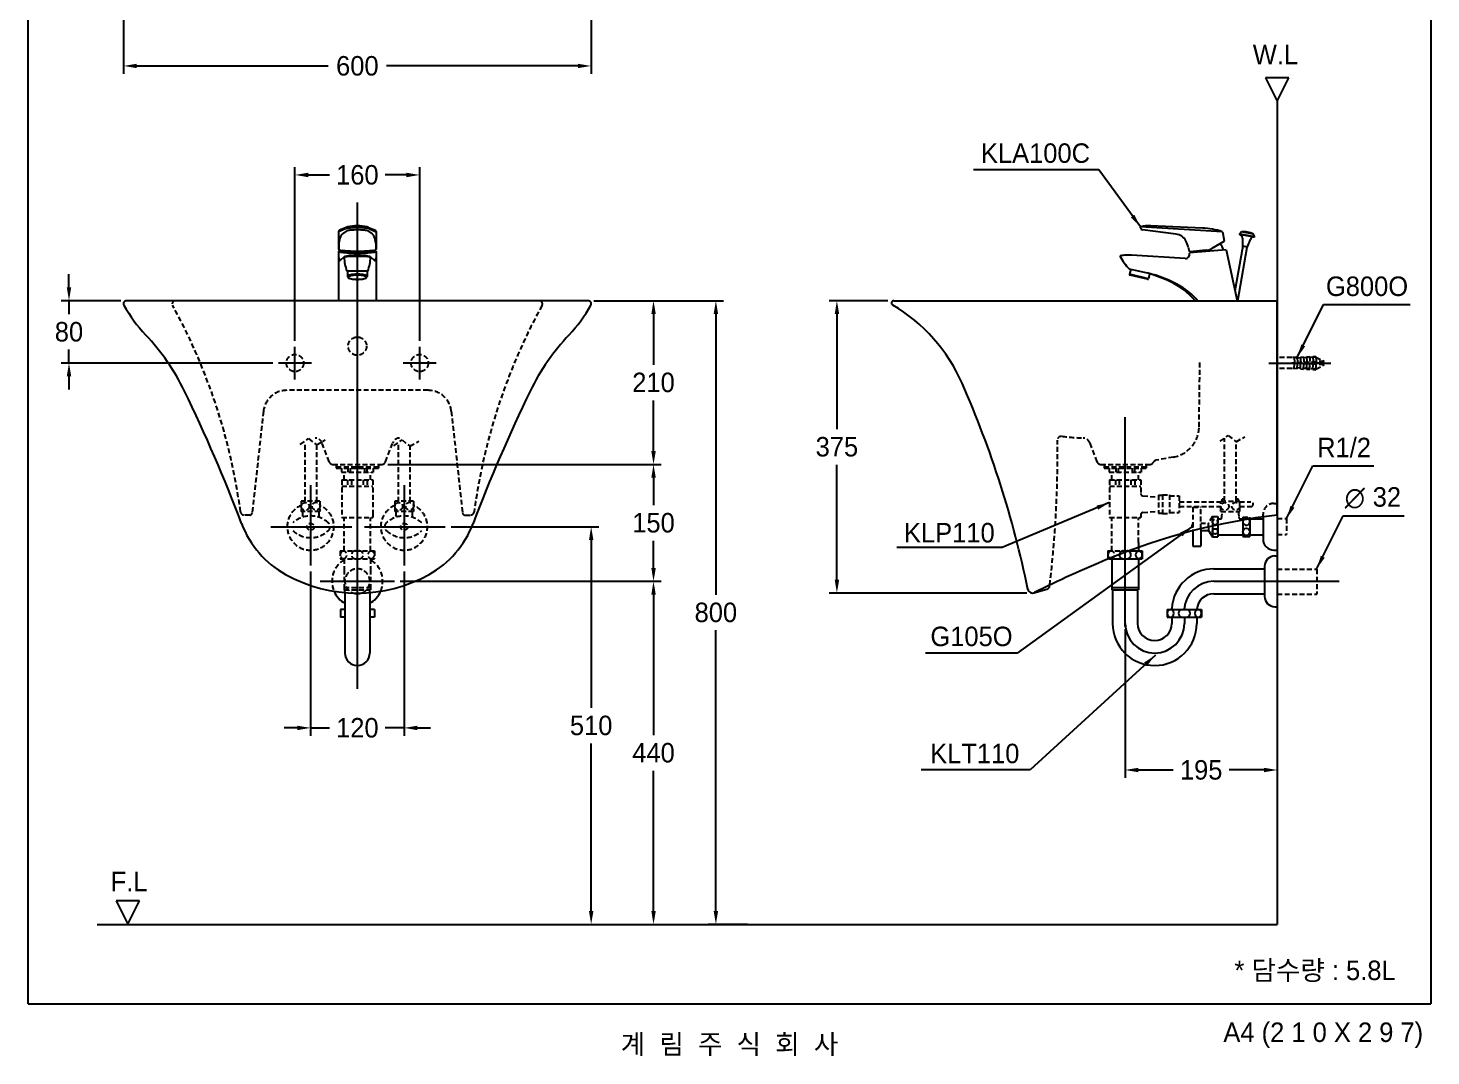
# Model space of a CAD drawing. Header units: millimetres. Extents: x 0 to 1800, y -67 to 2530.
# Drawn here: x 0 to 1800, y -67 to 1252 of the extents above; entities that cross this region are included whole.
import ezdxf
from ezdxf.enums import TextEntityAlignment as Align
from ezdxf.lldxf.tags import DXFTag

# ---------------------------------------------------------------- set-up
doc = ezdxf.new("R2010")
doc.units = ezdxf.units.MM
doc.linetypes.add('DASHED2', pattern=[9.525, 6.35, -3.175])
doc.layers.get('Defpoints').update_dxf_attribs({"color": 1})
for name, color, linetype in [('TEXT', 7, 'Continuous'), ('내부선 및 부속', 4, 'Continuous'), ('도각라인', 7, 'Continuous'), ('외형선', 3, 'Continuous'), ('점선', 6, 'DASHED2'), ('중심선', 1, 'DASHED'), ('치수선', 7, 'Continuous')]:
    doc.layers.add(name, color=color, linetype=linetype)
doc.styles.add('140911', font='HBATANG.TTF')
doc.styles.add('____', font='')
doc.styles.add('타이틀', font='H2GTRM.TTF', dxfattribs={"height": 25})
doc.styles.get('____').set_extended_font_data('굴림')
tags = doc.linetypes.add('DASHDOT', pattern=[70, 31, -13, 13, -13]).pattern_tags.tags
tags[10:11] = [DXFTag(74, 4), DXFTag(75, 0), DXFTag(340, '0'), DXFTag(46, 0.0), DXFTag(50, 0.0), DXFTag(44, 0.0), DXFTag(45, 0.0)]
tags[8:9] = [DXFTag(74, 4), DXFTag(75, 0), DXFTag(340, '0'), DXFTag(46, 0.0), DXFTag(50, 0.0), DXFTag(44, 0.0), DXFTag(45, 0.0)]
tags[6:7] = [DXFTag(74, 4), DXFTag(75, 0), DXFTag(340, '0'), DXFTag(46, 0.0), DXFTag(50, 0.0), DXFTag(44, 0.0), DXFTag(45, 0.0)]
tags[4:5] = [DXFTag(74, 4), DXFTag(75, 0), DXFTag(340, '0'), DXFTag(46, 0.0), DXFTag(50, 0.0), DXFTag(44, 0.0), DXFTag(45, 0.0)]
tags = doc.linetypes.add('DASHED', pattern=[25.72, 12.86, -12.86]).pattern_tags.tags
tags[6:7] = [DXFTag(74, 4), DXFTag(75, 0), DXFTag(340, '0'), DXFTag(46, 0.0), DXFTag(50, 0.0), DXFTag(44, 0.0), DXFTag(45, 0.0)]
tags[4:5] = [DXFTag(74, 4), DXFTag(75, 0), DXFTag(340, '0'), DXFTag(46, 0.0), DXFTag(50, 0.0), DXFTag(44, 0.0), DXFTag(45, 0.0)]
doc.dimstyles.new('MSADIM', dxfattribs={"dimtxt": 33, "dimasz": 17, "dimexe": 10, "dimexo": 7.5, "dimgap": 10, "dimtad": 0, "dimtih": 1, "dimtoh": 1, "dimdec": 0, "dimzin": 1, "dimdsep": 46, "dimtxsty": '____', "dimcen": 11.25, "dimadec": 0, "dimazin": 0, "dimtfac": 1, "dimtdec": 0, "dimtix": 1, "dimtmove": 0, "dimatfit": 3, "dimfxl": 0, "dimtolj": 1, "dimtzin": 1, "dimarcsym": 0})

# ---------------------------------------------------------------- blocks, each defined once
blk = doc.blocks.new('*D17')
at = {"layer": 'Defpoints', "color": 0, "linetype": 'Continuous'}
for p in [(126.5, 901.9), (52.5, 821.9), (321.5, 821.9)]:
    blk.add_point(p, dxfattribs=at)
at = {"layer": '치수선', "color": 0, "linetype": 'Continuous', "lineweight": -2}
for p, q in [((52.5, 918.9), (52.5, 935.9)), ((119, 901.9), (42.5, 901.9)), ((52.5, 901.9), (52.5, 884.7)), ((52.5, 821.9), (52.5, 839.1)), ((314, 821.9), (42.5, 821.9)), ((52.5, 804.9), (52.5, 787.9))]:
    blk.add_line(p, q, dxfattribs=at)
at = {"layer": '치수선', "color": 0, "linetype": 'Continuous'}
for points in [[(49.7, 918.9), (55.4, 918.9), (52.5, 901.9)], [(49.7, 804.9), (55.4, 804.9), (52.5, 821.9)]]:
    blk.add_solid(points, dxfattribs=at)
at = {"layer": '치수선', "color": 0, "linetype": 'Continuous', "insert": (52.5, 861.9), "char_height": 25, "attachment_point": 5, "style": '____'}
blk.add_mtext('\\A1;80', dxfattribs=at)
blk = doc.blocks.new('*D18')
at = {"layer": 'Defpoints', "color": 0, "linetype": 'Continuous'}
for p in [(718.5, 901.9), (802.5, 901.9), (454, 691.9)]:
    blk.add_point(p, dxfattribs=at)
at = {"layer": '치수선', "color": 0, "linetype": 'Continuous', "lineweight": -2}
for p, q in [((726, 901.9), (812.5, 901.9)), ((802.5, 884.9), (802.5, 819.7)), ((802.5, 708.9), (802.5, 774)), ((461.5, 691.9), (812.5, 691.9))]:
    blk.add_line(p, q, dxfattribs=at)
at = {"layer": '치수선', "color": 0, "linetype": 'Continuous'}
for points in [[(799.7, 884.9), (805.4, 884.9), (802.5, 901.9)], [(799.7, 708.9), (805.4, 708.9), (802.5, 691.9)]]:
    blk.add_solid(points, dxfattribs=at)
at = {"layer": '치수선', "color": 0, "linetype": 'Continuous', "insert": (802.5, 796.9), "char_height": 25, "attachment_point": 5, "style": '____'}
blk.add_mtext('\\A1;210', dxfattribs=at)
blk = doc.blocks.new('*D19')
at = {"layer": 'Defpoints', "color": 0, "linetype": 'Continuous'}
for p in [(454, 691.9), (470, 541.9), (802.5, 541.9)]:
    blk.add_point(p, dxfattribs=at)
at = {"layer": '치수선', "color": 0, "linetype": 'Continuous', "lineweight": -2}
for p, q in [((461.5, 691.9), (812.5, 691.9)), ((802.5, 674.9), (802.5, 639.7)), ((802.5, 558.9), (802.5, 594)), ((477.5, 541.9), (812.5, 541.9))]:
    blk.add_line(p, q, dxfattribs=at)
at = {"layer": '치수선', "color": 0, "linetype": 'Continuous'}
for points in [[(799.7, 674.9), (805.4, 674.9), (802.5, 691.9)], [(799.7, 558.9), (805.4, 558.9), (802.5, 541.9)]]:
    blk.add_solid(points, dxfattribs=at)
at = {"layer": '치수선', "color": 0, "linetype": 'Continuous', "insert": (802.5, 616.9), "char_height": 25, "attachment_point": 5, "style": '____'}
blk.add_mtext('\\A1;150', dxfattribs=at)
blk = doc.blocks.new('*D22')
at = {"layer": 'Defpoints', "color": 0, "linetype": 'Continuous'}
for p in [(122.5, 1583.3), (722.5, 1583.3), (722.5, 1203)]:
    blk.add_point(p, dxfattribs=at)
at = {"layer": '치수선', "color": 0, "linetype": 'Continuous', "lineweight": -2}
for p, q in [((122.5, 1575.8), (122.5, 1193)), ((722.5, 1575.8), (722.5, 1193)), ((139.5, 1203), (385.2, 1203)), ((705.5, 1203), (459.8, 1203))]:
    blk.add_line(p, q, dxfattribs=at)
at = {"layer": '치수선', "color": 0, "linetype": 'Continuous'}
for points in [[(139.5, 1205.8), (139.5, 1200.2), (122.5, 1203)], [(705.5, 1205.8), (705.5, 1200.2), (722.5, 1203)]]:
    blk.add_solid(points, dxfattribs=at)
at = {"layer": '치수선', "color": 0, "linetype": 'Continuous', "insert": (422.5, 1203), "char_height": 25, "attachment_point": 5, "style": '____'}
blk.add_mtext('\\A1;600', dxfattribs=at)
blk = doc.blocks.new('*D23')
at = {"layer": 'Defpoints', "color": 0, "linetype": 'Continuous'}
for p in [(502.5, 1063.2), (342.5, 842.9), (502.5, 842.9)]:
    blk.add_point(p, dxfattribs=at)
at = {"layer": '치수선', "color": 0, "linetype": 'Continuous', "lineweight": -2}
for p, q in [((342.5, 850.4), (342.5, 1073.2)), ((359.5, 1063.2), (386.6, 1063.2)), ((485.5, 1063.2), (458.4, 1063.2)), ((502.5, 850.4), (502.5, 1073.2))]:
    blk.add_line(p, q, dxfattribs=at)
at = {"layer": '치수선', "color": 0, "linetype": 'Continuous'}
for points in [[(359.5, 1066), (359.5, 1060.3), (342.5, 1063.2)], [(485.5, 1066), (485.5, 1060.3), (502.5, 1063.2)]]:
    blk.add_solid(points, dxfattribs=at)
at = {"layer": '치수선', "color": 0, "linetype": 'Continuous', "insert": (422.5, 1063.2), "char_height": 25, "attachment_point": 5, "style": '____'}
blk.add_mtext('\\A1;160', dxfattribs=at)
blk = doc.blocks.new('*D25')
at = {"layer": 'Defpoints', "color": 0, "linetype": 'Continuous'}
for p in [(535.3, 611.9), (647.3, 101.9), (722.5, 101.9)]:
    blk.add_point(p, dxfattribs=at)
at = {"layer": '치수선', "color": 0, "linetype": 'Continuous', "lineweight": -2}
for p, q in [((542.8, 611.9), (732.5, 611.9)), ((722.5, 594.9), (722.5, 379.7)), ((722.5, 118.9), (722.5, 334)), ((654.8, 101.9), (732.5, 101.9))]:
    blk.add_line(p, q, dxfattribs=at)
at = {"layer": '치수선', "color": 0, "linetype": 'Continuous'}
for points in [[(719.7, 594.9), (725.4, 594.9), (722.5, 611.9)], [(719.7, 118.9), (725.4, 118.9), (722.5, 101.9)]]:
    blk.add_solid(points, dxfattribs=at)
at = {"layer": '치수선', "color": 0, "linetype": 'Continuous', "insert": (722.5, 356.9), "char_height": 25, "attachment_point": 5, "style": '____'}
blk.add_mtext('\\A1;510', dxfattribs=at)
blk = doc.blocks.new('*D26')
at = {"layer": 'Defpoints', "color": 0, "linetype": 'Continuous'}
for p in [(718.5, 901.9), (882.5, 101.9), (930.6, 101.9)]:
    blk.add_point(p, dxfattribs=at)
at = {"layer": '치수선', "color": 0, "linetype": 'Continuous', "lineweight": -2}
for p, q in [((726, 901.9), (892.5, 901.9)), ((882.5, 884.9), (882.5, 524.7)), ((882.5, 118.9), (882.5, 479.1)), ((923.1, 101.9), (872.5, 101.9))]:
    blk.add_line(p, q, dxfattribs=at)
at = {"layer": '치수선', "color": 0, "linetype": 'Continuous'}
for points in [[(879.7, 884.9), (885.4, 884.9), (882.5, 901.9)], [(879.7, 118.9), (885.4, 118.9), (882.5, 101.9)]]:
    blk.add_solid(points, dxfattribs=at)
at = {"layer": '치수선', "color": 0, "linetype": 'Continuous', "insert": (882.5, 501.9), "char_height": 25, "attachment_point": 5, "style": '____'}
blk.add_mtext('\\A1;800', dxfattribs=at)
blk = doc.blocks.new('*D16')
at = {"layer": 'Defpoints', "color": 0, "linetype": 'Continuous'}
for p in [(470, 541.9), (778.1, 101.9), (802.5, 101.9)]:
    blk.add_point(p, dxfattribs=at)
at = {"layer": '치수선', "color": 0, "linetype": 'Continuous', "lineweight": -2}
for p, q in [((477.5, 541.9), (812.5, 541.9)), ((802.5, 524.9), (802.5, 344.7)), ((802.5, 118.9), (802.5, 299)), ((785.6, 101.9), (812.5, 101.9))]:
    blk.add_line(p, q, dxfattribs=at)
at = {"layer": '치수선', "color": 0, "linetype": 'Continuous'}
for points in [[(799.7, 524.9), (805.4, 524.9), (802.5, 541.9)], [(799.7, 118.9), (805.4, 118.9), (802.5, 101.9)]]:
    blk.add_solid(points, dxfattribs=at)
at = {"layer": '치수선', "color": 0, "linetype": 'Continuous', "insert": (802.5, 321.9), "char_height": 25, "attachment_point": 5, "style": '____'}
blk.add_mtext('\\A1;440', dxfattribs=at)
blk = doc.blocks.new('*D27')
at = {"layer": 'Defpoints', "color": 0, "linetype": 'Continuous'}
for p in [(1110.8, 901.9), (1037.8, 526.9), (1288.8, 526.9)]:
    blk.add_point(p, dxfattribs=at)
at = {"layer": '치수선', "color": 0, "linetype": 'Continuous', "lineweight": -2}
for p, q in [((1103.3, 901.9), (1027.8, 901.9)), ((1037.8, 884.9), (1037.8, 737.2)), ((1037.8, 543.9), (1037.8, 691.5)), ((1281.3, 526.9), (1027.8, 526.9))]:
    blk.add_line(p, q, dxfattribs=at)
at = {"layer": '치수선', "color": 0, "linetype": 'Continuous'}
for points in [[(1035, 884.9), (1040.7, 884.9), (1037.8, 901.9)], [(1035, 543.9), (1040.7, 543.9), (1037.8, 526.9)]]:
    blk.add_solid(points, dxfattribs=at)
at = {"layer": '치수선', "color": 0, "linetype": 'Continuous', "insert": (1037.8, 714.4), "char_height": 25, "attachment_point": 5, "style": '____'}
blk.add_mtext('\\A1;375', dxfattribs=at)
blk = doc.blocks.new('*D28')
at = {"layer": 'Defpoints', "color": 0, "linetype": 'Continuous'}
for p in [(362.5, 562.2), (482.5, 562.2), (482.5, 353.9)]:
    blk.add_point(p, dxfattribs=at)
at = {"layer": '치수선', "color": 0, "linetype": 'Continuous', "lineweight": -2}
for p, q in [((362.5, 554.7), (362.5, 343.9)), ((482.5, 554.7), (482.5, 343.9)), ((345.5, 353.9), (328.5, 353.9)), ((362.5, 353.9), (386.6, 353.9)), ((482.5, 353.9), (458.4, 353.9)), ((499.5, 353.9), (516.5, 353.9))]:
    blk.add_line(p, q, dxfattribs=at)
at = {"layer": '치수선', "color": 0, "linetype": 'Continuous'}
for points in [[(345.5, 356.7), (345.5, 351), (362.5, 353.9)], [(499.5, 356.7), (499.5, 351), (482.5, 353.9)]]:
    blk.add_solid(points, dxfattribs=at)
at = {"layer": '치수선', "color": 0, "linetype": 'Continuous', "insert": (422.5, 353.9), "char_height": 25, "attachment_point": 5, "style": '____'}
blk.add_mtext('\\A1;120', dxfattribs=at)
blk = doc.blocks.new('*D29')
at = {"layer": 'Defpoints', "color": 0, "linetype": 'Continuous'}
for p in [(1407.6, 487.9), (1602.8, 458), (1602.8, 299.9)]:
    blk.add_point(p, dxfattribs=at)
at = {"layer": '치수선', "color": 0, "linetype": 'Continuous', "lineweight": -2}
for p, q in [((1407.6, 480.4), (1407.6, 289.9)), ((1602.8, 450.5), (1602.8, 289.9)), ((1424.6, 299.9), (1469.3, 299.9)), ((1585.8, 299.9), (1541.2, 299.9))]:
    blk.add_line(p, q, dxfattribs=at)
at = {"layer": '치수선', "color": 0, "linetype": 'Continuous'}
for points in [[(1424.6, 302.7), (1424.6, 297), (1407.6, 299.9)], [(1585.8, 302.7), (1585.8, 297), (1602.8, 299.9)]]:
    blk.add_solid(points, dxfattribs=at)
at = {"layer": '치수선', "color": 0, "linetype": 'Continuous', "insert": (1505.2, 299.9), "char_height": 25, "attachment_point": 5, "style": '____'}
blk.add_mtext('\\A1;195', dxfattribs=at)

msp = doc.modelspace()

# ---------------------------------------------------------------- linework, layer by layer
at = {"layer": '내부선 및 부속', "linetype": 'Continuous'}
for p, q in [((407.5, 994.2), (398.5, 990.4)), ((398.5, 990.8), (398.5, 967.8)), ((408.1, 995.9), (399.4, 992.2)), ((409, 991.4), (403.6, 987.7)), ((410, 996.4), (408.9, 996.2)), ((435.1, 996.4), (436.1, 996.2)), ((436.1, 991.4), (441.4, 987.7)), ((436.9, 995.9), (445.6, 992.2)), ((437.5, 994.2), (446.5, 990.4)), ((446.5, 990.8), (446.5, 967.8)), ((446.6, 991.3), (446.6, 991.3)), ((1426.9, 996.2), (1427.1, 995.2)), ((1426.9, 996.2), (1427.1, 995.2)), ((1532, 990.3), (1427.4, 996.8)), ((1473.1, 987.3), (1430, 992.6)), ((1506.9, 995), (1440.6, 997.8)), ((1556.8, 990.2), (1554.7, 987.6)), ((1572.3, 987.4), (1556.8, 990.2)), ((398.9, 975.5), (398.7, 968.1)), ((446.1, 975.5), (446.3, 968.1)), ((1534.3, 977.9), (1518.7, 968.8)), ((1532.4, 990), (1534.8, 978.9)), ((1554.5, 986.6), (1554.7, 987.6)), ((1573.2, 983.3), (1554.5, 986.6)), ((1554.7, 987.6), (1573.4, 984.3)), ((1558.2, 982.2), (1558.2, 972.2)), ((1558.2, 972.2), (1564.8, 971)), ((1564.8, 971), (1568.3, 980.4)), ((1573.4, 984.3), (1572.3, 987.4)), ((1573.4, 984.3), (1573.2, 983.3)), ((398.5, 965.1), (398.5, 901.9)), ((398.5, 957.4), (399.1, 955.1)), ((405.6, 958.1), (400.4, 953.6)), ((402.6, 965.7), (402.5, 965.2)), ((405.6, 958), (405.6, 958)), ((439.4, 958.1), (444.6, 953.6)), ((442.4, 965.7), (442.5, 965.2)), ((446.5, 957.4), (445.9, 955.1)), ((446.5, 965.1), (446.5, 901.9)), ((1484.5, 956.1), (1415.9, 960.3)), ((1488.5, 970.7), (1489.6, 965.5)), ((1537.3, 967.2), (1490.1, 963.1)), ((1511.6, 966.5), (1490.7, 964.7)), ((1493.9, 965), (1493.8, 963.4)), ((1537.3, 967.2), (1551.2, 901.9)), ((1558.5, 971.7), (1548.4, 914.7)), ((1552.3, 901.9), (1564.4, 970.7)), ((1564.4, 970.7), (1558.5, 971.7)), ((409, 940), (436, 940)), ((410, 940), (410, 932.8)), ((435, 940), (435, 932.8)), ((1412.9, 942.7), (1435.8, 937.5)), ((1414.8, 942.2), (1413.2, 935.8)), ((1439.1, 936.4), (1437.6, 930)), ((1437.6, 930), (1413.2, 935.8)), ((1436.3, 929.3), (1414, 934.6)), ((1519.6, 612.7), (1519.6, 598.9)), ((1526.6, 614.3), (1526.6, 598.9)), ((1558.6, 620.5), (1558.6, 599.4)), ((1567.6, 622), (1567.6, 599.4)), ((1568.6, 622.1), (1584.6, 622.1)), ((1584.6, 624.5), (1584.6, 595.9)), ((1494.6, 606.7), (1494.6, 586.9)), ((1504.6, 609.2), (1504.6, 586.9)), ((1504.6, 607.1), (1514.6, 607.1)), ((1514.6, 611.6), (1514.6, 607.1)), ((1514.6, 607.1), (1519.6, 598.9)), ((1519.6, 598.9), (1526.6, 598.9)), ((1526.6, 601.6), (1558.6, 601.6)), ((1558.6, 599.4), (1567.6, 599.4)), ((1567.6, 601.6), (1584.6, 601.6)), ((1411.8, 580.9), (1429.6, 580.9)), ((1424.6, 585.4), (1424.6, 580.9)), ((1429.6, 580.9), (1429.6, 570.9)), ((1494.6, 586.9), (1504.6, 586.9)), ((1598.6, 581.9), (1602.8, 581.9)), ((1386.6, 570.9), (1429.6, 570.9)), ((1390.6, 570.9), (1390.6, 530.9)), ((1424.6, 570.9), (1424.6, 530.9)), ((1586.6, 561.4), (1586.6, 525.9)), ((1599.6, 574.4), (1602.8, 574.4)), ((1521.5, 557.9), (1586.6, 557.9)), ((406.5, 527.5), (406.5, 449.9)), ((438.5, 527.5), (438.5, 449.9)), ((1390.6, 533.9), (1424.6, 533.9)), ((1390.6, 530.9), (1424.6, 530.9)), ((1391.6, 530.9), (1391.6, 487.9)), ((1423.6, 530.9), (1423.6, 487.9)), ((1521.5, 525.9), (1586.6, 525.9)), ((1586.6, 525.9), (1586.6, 522.4)), ((400.8, 505.9), (400.8, 495.9)), ((406.5, 505.9), (400.8, 505.9)), ((444.3, 505.9), (438.5, 505.9)), ((444.3, 505.9), (444.3, 495.9)), ((1461.6, 505.9), (1505.6, 505.9)), ((1461.6, 505.9), (1461.6, 495.9)), ((1467.6, 505.9), (1467.6, 507)), ((1505.6, 505.9), (1505.6, 495.9)), ((1599.6, 509.4), (1602.8, 509.4)), ((406.5, 495.9), (400.8, 495.9)), ((444.3, 495.9), (438.5, 495.9)), ((1461.6, 495.9), (1505.6, 495.9)), ((1467.6, 495.9), (1467.6, 487.9)), ((1499.6, 495.9), (1499.6, 487.9))]:
    msp.add_line(p, q, dxfattribs=at)
for centre, radius in [((1523.1, 605.9), 3.5), ((1563.1, 605.4), 4.5)]:
    msp.add_circle(centre, radius, dxfattribs=at)
for centre, radius, start, end in [((400, 990.8), 1.5, 113.3083, 180), ((409.9, 988.7), 6, 96.7897, 113.2812), ((410.1, 991.3), 5, 95.3932, 113.3083), ((409.8, 990.2), 1.5, 108.543, 124.2891), ((415.7, 940.1), 55, 92.2406, 96.7897), ((411.6, 985), 7, 100.1745, 108.543), ((419, 896.7), 100, 91.5446, 95.3932), ((422.5, 942.9), 55, 76.8183, 103.1809), ((415.6, 962.3), 30, 94.1551, 100.1745), ((422.5, 765.2), 230, 87.7594, 92.2406), ((422.5, 867.6), 125, 85.8449, 94.1551), ((422.5, 766.8), 230, 88.4554, 91.5446), ((426, 896.7), 100, 84.6068, 88.4554), ((429.4, 940.1), 55, 83.2103, 87.7594), ((429.4, 962.3), 30, 79.8255, 85.8449), ((433.5, 985), 7, 71.457, 79.8255), ((435, 991.3), 5, 66.6917, 84.6068), ((435.2, 990.2), 1.5, 55.7109, 71.457), ((435.2, 988.7), 6, 66.7188, 83.2103), ((445, 990.8), 1.5, 0, 66.6917), ((1427.4, 996.3), 0.5, 86.4858, 191.9893), ((1432.3, 998.1), 6, 209.1784, 247.5581), ((1438.3, 942.9), 55, 87.5996, 101.5392), ((1503.1, 905.1), 90, 71.1994, 87.5996), ((1531.9, 989.8), 0.5, 11.9817, 86.4858), ((1559.9, 962.3), 28, 63.7469, 96.2531), ((423.9, 974.8), 25, 158.0927, 178.453), ((408.1, 981.1), 8, 124.4059, 158.0927), ((436.9, 981.1), 8, 21.9073, 55.5941), ((421.1, 974.8), 25, 1.547, 21.9073), ((1471, 970.9), 16.5, 28.2146, 82.9494), ((1459.1, 964.5), 30, 11.9959, 28.2146), ((1506.6, 959.6), 28, 14.996, 33.9058), ((1533.8, 978.7), 1, 300.2836, 11.9817), ((1553.7, 982.2), 4.5, 0, 79.4326), ((1558.7, 972.2), 0.5, 180, 254.6668), ((1572.5, 978.9), 4.5, 80.5674, 160), ((399.5, 968.1), 1, 180, 254.0525), ((400, 967.8), 1.5, 180, 249.4721), ((398.7, 965.1), 0.2, 136.2221, 228.3459), ((399.3, 964.6), 1, 111.0535, 136.2221), ((399.6, 966.1), 1.5, 228.3459, 252.2151), ((402.2, 957.1), 9, 99.1281, 111.0535), ((403.2, 977.5), 13.5, 252.2151, 261.0313), ((404, 956.3), 5, 194.7819, 211.2271), ((405, 987.3), 21, 254.0525, 263.4222), ((403.3, 976.7), 11, 249.4721, 260.2749), ((409.7, 1018.5), 55, 261.0313, 264.8696), ((408.2, 1005.3), 40, 260.2749, 264.2507), ((402.8, 965.2), 0.3, 169.9536, 239.9712), ((416.3, 1084.9), 119.2, 263.4222, 267.2417), ((404, 967.2), 2.6, 239.9712, 254.4503), ((407, 978.2), 14, 254.4503, 262.0238), ((416.3, 1084.9), 120, 264.2507, 267.2417), ((416, 1088.3), 125, 264.8696, 267.0002), ((414.1, 1028.7), 65, 262.0238, 266.4296), ((406.9, 956.5), 2, 99.9642, 130.7567), ((406.1, 957.8), 0.5, 123.3079, 181.9444), ((406.6, 955.5), 2.5, 97.9387, 113.4878), ((463.5, 959.7), 58, 181.9444, 199.938), ((411.5, 920.3), 38, 92.986, 97.9387), ((422, 895.4), 65, 93.1311, 103.8428), ((412.6, 924), 35, 93.4431, 99.9642), ((422.5, 1213.1), 250, 267.0002, 272.9998), ((422.5, 708.6), 250, 87.014, 92.986), ((422.5, 1163.4), 200, 266.4296, 273.5704), ((422.5, 1214.7), 249.2, 267.2417, 272.7583), ((422.5, 1214.7), 250, 267.2417, 272.7583), ((422.5, 759.3), 200, 86.5569, 93.4431), ((422.5, 885.4), 75, 86.8689, 93.1311), ((423.1, 895.4), 65, 76.1572, 86.8689), ((428.8, 1084.9), 119.2, 272.7583, 276.5778), ((428.8, 1084.9), 120, 272.7583, 275.7493), ((432.4, 924), 35, 80.0358, 86.5569), ((430.9, 1028.7), 65, 273.5704, 277.9762), ((433.6, 920.3), 38, 82.0613, 87.014), ((429.1, 1088.3), 125, 272.9998, 275.1304), ((381.5, 959.7), 58, 340.062, 358.0556), ((438.1, 956.5), 2, 49.2433, 80.0358), ((438.5, 955.5), 2.5, 66.5122, 82.0613), ((439, 957.8), 0.5, 358.0556, 56.6921), ((438, 978.2), 14, 277.9762, 285.5497), ((435.3, 1018.5), 55, 275.1304, 278.9687), ((436.8, 1005.3), 40, 275.7493, 279.7251), ((441.1, 967.2), 2.6, 285.5497, 300.0288), ((440, 987.3), 21, 276.5778, 285.9475), ((442.2, 965.2), 0.3, 300.0288, 10.0464), ((441.7, 976.7), 11, 279.7251, 290.5279), ((441.8, 977.5), 13.5, 278.9687, 287.7849), ((442.9, 957.1), 9, 68.9465, 80.9594), ((441.1, 956.3), 5, 328.7729, 345.2181), ((445, 967.8), 1.5, 290.5279, 0), ((445.5, 968.1), 1, 285.9475, 0), ((445.5, 966.1), 1.5, 287.7849, 311.6541), ((445.7, 964.6), 1, 43.7779, 68.9465), ((446.3, 965.1), 0.2, 311.6541, 43.7779), ((1401.5, 958.8), 0.5, 103.0592, 208.5179), ((1464.4, 993), 72, 208.5179, 224.3204), ((1410.5, 920.4), 40, 92.3052, 103.0592), ((1411.7, 890.4), 70, 86.5, 92.3052), ((1484.9, 961.5), 5.5, 266.5, 16.1395), ((1490.6, 965.7), 1, 191.996, 274.8896), ((1510.1, 983.5), 17, 274.8889, 300.2836), ((1564.4, 971.2), 0.5, 265.3332, 340), ((400.1, 954), 0.5, 211.2271, 310.757), ((444.9, 954), 0.5, 229.243, 328.7729), ((1402.6, 791.2), 150, 59.3434, 77.2041), ((1390.5, 768.2), 175, 64.5224, 73.8978), ((411, 932.8), 1, 129.2743, 191.0574), ((412, 933), 2, 191.0574, 233.692), ((413.5, 929.7), 5, 107.7072, 129.2743), ((414.4, 936.2), 6, 233.692, 248.3072), ((411.7, 931.9), 0.7, 131.0987, 220.8647), ((413.1, 933.1), 2.5, 220.8647, 244.9279), ((414.6, 928.7), 5, 106.1239, 131.0987), ((419.3, 911.6), 24, 96.3133, 107.7072), ((417.1, 941.7), 12, 244.9279, 260.5745), ((416.6, 941.8), 12, 248.3072, 256.1217), ((420.1, 909.5), 25, 95.5326, 106.1239), ((420.7, 958.3), 29, 256.1217, 265.5679), ((422.5, 974.3), 45, 260.5745, 279.4255), ((422.5, 882.8), 53, 83.6867, 96.3133), ((422.5, 884.6), 50, 84.4674, 95.5326), ((422.5, 982.2), 53, 265.5679, 270), ((422.5, 982.2), 53, 270, 274.4321), ((424.4, 958.3), 29, 274.4321, 283.8783), ((424.9, 909.5), 25, 73.8761, 84.4674), ((425.7, 911.6), 24, 72.2928, 83.6867), ((427.9, 941.7), 12, 279.4255, 295.0721), ((428.4, 941.8), 12, 283.8783, 291.6928), ((430.5, 928.7), 5, 48.9013, 73.8761), ((430.7, 936.2), 6, 291.6928, 306.308), ((431.5, 929.7), 5, 50.7257, 72.2928), ((431.9, 933.1), 2.5, 295.0721, 319.1353), ((433.3, 931.9), 0.7, 319.1353, 48.9013), ((433, 933), 2, 306.308, 348.9426), ((434, 932.8), 1, 348.9426, 50.7257), ((1414.2, 935.6), 1, 166.6114, 256.6114), ((1436.6, 930.2), 1, 256.6114, 346.6114), ((1424.9, 840.4), 95, 40.2894, 64.5224), ((1437.3, 849.7), 82, 39.529, 59.3434), ((1563.1, 618.4), 4.5, 150.8963, 48.1498), ((1598.6, 595.9), 14, 180, 270), ((1405.1, 575.9), 5, 174.9175, 270), ((1410.1, 575.9), 5, 270, 73.5284), ((1426.1, 575.9), 5, 98.6269, 261.3731), ((1424.6, 575.9), 5, 278.6269, 81.3731), ((1599.6, 561.4), 13, 90, 180), ((1521.5, 503.9), 54, 90, 176.6714), ((422.5, 541.9), 32.5, 202.8588, 240.5076), ((422.5, 541.9), 16, 248.7431, 291.2569), ((422.5, 541.9), 32.5, 299.4924, 337.1412), ((1521.5, 503.9), 22, 90, 174.7841), ((1599.6, 522.4), 13, 180, 270), ((1466.6, 500.9), 5, 98.6269, 261.3731), ((1465.1, 500.9), 5, 278.6269, 81.3731), ((1481.1, 500.9), 5, 90, 270), ((1486.1, 500.9), 5, 270, 90), ((1502.1, 500.9), 5, 98.6269, 261.3731), ((1500.6, 500.9), 5, 278.6269, 81.3731), ((1445.6, 487.9), 54, 180, 0), ((1445.6, 487.9), 22, 180, 0), ((422.5, 449.9), 16, 180, 0)]:
    msp.add_arc(centre, radius, start, end, dxfattribs=at)
msp.add_open_spline([(436, 991.5), (436, 991.5), (436, 991.5)], degree=2, dxfattribs=at)
at = {"layer": '도각라인'}
for p, q in [((0, 0), (0, 2530)), ((1800, 2530), (1800, 0)), ((0, 0), (1800, 0))]:
    msp.add_line(p, q, dxfattribs=at)
at = {"layer": '외형선', "linetype": 'Continuous'}
for p, q in [((1617.8, 1187.9), (1587.8, 1187.9)), ((1587.8, 1187.9), (1602.8, 1157.9)), ((1602.8, 1157.9), (1617.8, 1187.9)), ((1602.8, 1157.9), (1602.8, 101.9)), ((718.5, 901.9), (126.5, 901.9)), ((1110.8, 901.9), (1602.8, 901.9)), ((1602.8, 626.9), (1602.8, 901.9)), ((406.5, 527.5), (406.5, 530.9)), ((438.5, 527.5), (438.5, 530.9)), ((1290.5, 527.1), (1307.1, 531.8)), ((143.1, 132.2), (113.1, 132.2)), ((113.1, 132.2), (128.1, 102.2)), ((128.1, 102.2), (143.1, 132.2)), ((88.6, 101.9), (1602.8, 101.9))]:
    msp.add_line(p, q, dxfattribs=at)
for centre, radius, start, end in [((126.5, 897.9), 4, 90, 209.219), ((718.5, 897.9), 4, 330.781, 90), ((1110.8, 898.9), 3, 90, 239.3801), ((288.9, 988.7), 190, 209.219, 223.3829), ((556.2, 988.7), 190, 316.6171, 330.781), ((997.3, 707), 220, 23.8576, 59.3801), ((-60, 659), 290, 25.9803, 43.3829), ((905, 659), 290, 136.6171, 154.0197), ((9.5, 270.1), 1300, 11.6054, 23.8576), ((-1597.2, -90.1), 2000, 20.6715, 25.9803), ((2442.2, -90.1), 2000, 154.0197, 159.3285), ((391, 660), 125, 200.6715, 240.9884), ((454, 660), 125, 299.0116, 339.3285), ((1698.3, -187.5), 820, 96.6869, 112.4524), ((1410.1, 575.9), 5, 73.5284, 90), ((1919.8, -723.6), 1400, 112.4524, 116.6659), ((422.5, 716.9), 190, 240.9884, 299.0116), ((1288.8, 532.9), 6, 191.6054, 296.6659), ((1305.8, 536.6), 5, 285.8956, 353.0989), ((-79.1, 704.3), 1400, 353.0989, 353.1389)]:
    msp.add_arc(centre, radius, start, end, dxfattribs=at)
msp.add_point((1494.6, 611.9), dxfattribs=at)
at = {"layer": '점선'}
for p, q in [((1621.5, 828.9), (1602.8, 828.9)), ((1628.5, 829.2), (1621.5, 828.9)), ((1652.5, 829.5), (1624.5, 828)), ((1624.5, 829), (1624.8, 822)), ((1628.5, 829.2), (1628.8, 822.2)), ((1632.5, 829.4), (1636.5, 829.7)), ((1632.5, 829.4), (1632.8, 822.5)), ((1636.5, 829.7), (1636.8, 822.7)), ((1640.5, 829.9), (1644.4, 830.1)), ((1640.5, 829.9), (1640.8, 822.9)), ((1644.4, 830.1), (1644.8, 823.1)), ((1648.4, 830.3), (1652.4, 830.5)), ((1648.4, 830.3), (1648.8, 823.3)), ((1652.4, 830.5), (1652.8, 823.5)), ((1652.5, 829.5), (1662.8, 824)), ((1502.5, 740.1), (1503.5, 823.9)), ((1621.5, 814.9), (1602.8, 814.9)), ((1628.5, 814.5), (1621.5, 814.9)), ((1662.8, 824), (1621.7, 821.9)), ((1662.8, 819.7), (1621.7, 821.9)), ((1624.5, 814.7), (1624.8, 821.7)), ((1652.5, 814.2), (1624.5, 815.7)), ((1628.5, 814.5), (1628.8, 821.5)), ((1632.5, 814.3), (1632.8, 821.3)), ((1632.5, 814.3), (1636.5, 814.1)), ((1636.5, 814.1), (1636.8, 821.1)), ((1640.5, 813.9), (1640.8, 820.9)), ((1640.5, 813.9), (1644.4, 813.7)), ((1644.4, 813.7), (1644.8, 820.7)), ((1648.4, 813.5), (1648.8, 820.4)), ((1648.4, 813.5), (1652.4, 813.2)), ((1655.8, 821.9), (1650.8, 823.4)), ((1655.8, 821.9), (1650.8, 820.3)), ((1652.4, 813.2), (1652.8, 820.2)), ((1652.5, 814.2), (1662.8, 819.7)), ((513.2, 786.9), (331.9, 786.9)), ((302, 760.2), (287.5, 629.5)), ((543, 760.2), (557.5, 629.5)), ((349.3, 717.5), (359.9, 725)), ((359.9, 725), (370, 716.9)), ((370, 716.9), (381.3, 723.3)), ((469.3, 715.7), (479.9, 723.2)), ((479.9, 723.2), (490, 715.1)), ((490, 715.1), (501.3, 721.5)), ((1529.4, 721.6), (1540, 729.1)), ((1535.1, 644.6), (1535.1, 725.6)), ((1540, 729.1), (1550.1, 721)), ((1550.1, 721), (1561.4, 727.4)), ((1550.1, 644.6), (1550.1, 721)), ((355, 716.9), (355, 644.6)), ((370, 716.9), (370, 644.6)), ((386.3, 695.1), (377.3, 719.2)), ((458.7, 695.1), (467.7, 719.2)), ((475, 716.9), (475, 644.6)), ((490, 716.9), (490, 644.6)), ((1371.6, 695.1), (1362.7, 719.2)), ((391, 691.9), (454, 691.9)), ((395.5, 691.9), (395.5, 686.9)), ((395.5, 688.9), (449.5, 688.9)), ((395.5, 686.9), (449.5, 686.9)), ((402, 686.9), (402, 681.9)), ((410.5, 686.9), (410.5, 681.9)), ((413.5, 686.9), (413.5, 681.9)), ((431.5, 686.9), (431.5, 681.9)), ((434.5, 686.9), (434.5, 681.9)), ((443, 686.9), (443, 681.9)), ((449.5, 691.9), (449.5, 686.9)), ((1376.3, 691.9), (1440, 691.9)), ((1380.6, 691.9), (1380.6, 686.9)), ((1380.6, 688.9), (1434.6, 688.9)), ((1380.6, 686.9), (1434.6, 686.9)), ((1387.1, 686.9), (1387.1, 681.9)), ((1395.6, 686.9), (1395.6, 681.9)), ((1398.6, 686.9), (1398.6, 681.9)), ((1416.6, 686.9), (1416.6, 681.9)), ((1419.6, 686.9), (1419.6, 681.9)), ((1428.1, 686.9), (1428.1, 681.9)), ((1434.6, 691.9), (1434.6, 686.9)), ((1469.6, 701.3), (1447.4, 697.3)), ((402, 681.9), (443, 681.9)), ((402.5, 671.9), (402.5, 623.9)), ((402.5, 671.9), (442.5, 671.9)), ((405.5, 671.9), (405.5, 681.9)), ((410, 671.9), (410, 663.9)), ((415, 671.9), (415, 663.9)), ((430, 671.9), (430, 663.9)), ((435, 671.9), (435, 663.9)), ((439.5, 671.9), (439.5, 681.9)), ((442.5, 671.9), (442.5, 627.1)), ((1387.1, 681.9), (1428.1, 681.9)), ((1387.6, 671.9), (1387.6, 623.9)), ((1387.6, 671.9), (1427.6, 671.9)), ((1390.6, 671.9), (1390.6, 681.9)), ((1395.1, 671.9), (1395.1, 663.9)), ((1400.1, 671.9), (1400.1, 663.9)), ((1415.1, 671.9), (1415.1, 663.9)), ((1420.1, 671.9), (1420.1, 663.9)), ((1424.6, 671.9), (1424.6, 681.9)), ((1427.6, 671.9), (1427.6, 654.6)), ((402.5, 663.9), (442.5, 663.9)), ((1387.6, 663.9), (1427.6, 663.9)), ((1430.4, 651.6), (1450.6, 649.9)), ((1450.6, 652.4), (1450.6, 629.4)), ((1450.6, 652.4), (1455.6, 652.4)), ((1455.6, 652.9), (1455.6, 628.9)), ((1455.6, 652.9), (1464.6, 652.9)), ((1464.6, 652.9), (1464.6, 628.9)), ((1464.6, 651.6), (1477.1, 651.6)), ((1477.1, 651.6), (1477.1, 630.1)), ((350.5, 644.6), (350.5, 631.6)), ((374.5, 644.6), (350.5, 644.6)), ((374.5, 631.6), (350.5, 631.6)), ((352, 631.6), (352, 624.2)), ((373, 631.6), (373, 624.2)), ((374.5, 644.6), (374.5, 631.6)), ((470.5, 644.6), (470.5, 631.6)), ((494.5, 644.6), (470.5, 644.6)), ((494.5, 631.6), (470.5, 631.6)), ((472, 631.6), (472, 624.2)), ((493, 631.6), (493, 624.2)), ((494.5, 644.6), (494.5, 631.6)), ((1430.4, 630.1), (1450.6, 631.9)), ((1464.6, 630.1), (1477.1, 630.1)), ((1477.1, 643.9), (1530.6, 643.9)), ((1477.1, 637.9), (1530.6, 637.9)), ((1494.6, 636.9), (1504.6, 636.9)), ((1494.6, 636.9), (1494.6, 606.7)), ((1504.6, 609.2), (1504.6, 636.9)), ((1530.6, 644.6), (1554.6, 644.6)), ((1530.6, 631.6), (1530.6, 644.6)), ((1530.6, 631.6), (1554.6, 631.6)), ((1531.1, 622.1), (1532.6, 631.6)), ((1532.1, 644.6), (1532.1, 647.4)), ((1535.1, 647.4), (1532.1, 647.4)), ((1553.1, 647.4), (1550.1, 647.4)), ((1552.6, 631.6), (1553.7, 624.7)), ((1553.1, 644.6), (1553.1, 647.4)), ((1554.6, 631.6), (1554.6, 644.6)), ((1554.6, 643.9), (1569.1, 643.9)), ((1554.6, 637.9), (1569.1, 637.9)), ((1598.6, 641.9), (1602.8, 641.9)), ((284.5, 626.9), (277.5, 626.9)), ((402.5, 623.9), (442.5, 623.9)), ((405.5, 580.9), (405.5, 623.9)), ((439.5, 580.9), (439.5, 623.9)), ((442.5, 627.1), (442.5, 623.9)), ((560.5, 626.9), (567.5, 626.9)), ((1387.6, 623.9), (1427.6, 623.9)), ((1390.6, 580.9), (1390.6, 623.9)), ((1424.6, 591.7), (1424.6, 623.9)), ((1427.6, 627.1), (1427.6, 623.9)), ((1450.6, 629.4), (1455.6, 629.4)), ((1455.6, 628.9), (1464.6, 628.9)), ((1504.6, 616.6), (1514.6, 616.6)), ((1519.6, 624.9), (1514.6, 616.6)), ((1514.6, 611.6), (1514.6, 616.6)), ((1519.6, 624.9), (1526.6, 624.9)), ((1519.6, 624.9), (1519.6, 612.7)), ((1526.6, 624.9), (1526.6, 614.3)), ((1526.6, 622.1), (1531.1, 622.1)), ((1553.7, 624.7), (1554.1, 622.1)), ((1554.1, 622.1), (1558.6, 622.1)), ((1558.6, 624.4), (1558.6, 620.5)), ((1558.6, 624.4), (1567.6, 624.4)), ((1567.6, 622), (1567.6, 624.4)), ((1568.6, 622.1), (1567.6, 622.1)), ((1584.6, 624.5), (1584.6, 627.9)), ((1602.8, 622.4), (1614.8, 622.4)), ((1614.8, 622.4), (1614.8, 601.9)), ((1602.8, 601.9), (1614.8, 601.9)), ((400.5, 580.9), (444.5, 580.9)), ((400.5, 580.9), (400.5, 570.9)), ((444.5, 580.9), (444.5, 570.9)), ((1385.6, 580.9), (1394.5, 580.9)), ((1385.6, 580.9), (1385.6, 577.4)), ((1385.6, 577.4), (1385.6, 570.9)), ((1394.5, 580.9), (1411.8, 580.9)), ((1424.6, 591.7), (1424.6, 585.4)), ((400.5, 570.9), (444.5, 570.9)), ((405.5, 570.9), (405.5, 557.1)), ((439.5, 570.9), (439.5, 557.1)), ((1386.6, 570.9), (1385.6, 570.9)), ((405.5, 557.1), (405.5, 532.5)), ((439.5, 557.1), (439.5, 532.5)), ((1602.8, 557.4), (1653.8, 557.4)), ((1653.8, 557.4), (1653.8, 525.4)), ((405.5, 533.9), (439.5, 533.9)), ((405.5, 532.5), (405.5, 530.9)), ((405.5, 530.9), (439.5, 530.9)), ((439.5, 532.5), (439.5, 530.9)), ((1602.8, 525.4), (1653.8, 525.4))]:
    msp.add_line(p, q, dxfattribs=at)
for centre, radius in [((422.5, 843.6), 11.8), ((342.5, 821.9), 11), ((502.5, 821.9), 11), ((355.6, 638), 5), ((369.5, 638.3), 5), ((475.6, 638), 5), ((489.5, 638.3), 5), ((1535.6, 638), 5), ((1549.6, 638.3), 5), ((362.5, 611.9), 4.5), ((482.5, 611.9), 4.5), ((1523.1, 617.9), 3.5)]:
    msp.add_circle(centre, radius, dxfattribs=at)
for centre, radius, start, end in [((189, 897.9), 4, 90, 208.7664), ((656, 897.9), 4, 331.2336, 90), ((-480.7, 530.2), 760, 7.6371, 28.7664), ((1325.7, 530.2), 760, 151.2336, 172.3629), ((331.9, 756.9), 30, 90, 173.6465), ((513.2, 756.9), 30, 6.3535, 90), ((1462.5, 740.6), 40, 280.2108, 359.2825), ((368, 715.7), 10, 20.4354, 87.3709), ((477.1, 715.7), 10, 92.6291, 159.5646), ((-79.1, 704.3), 1400, 353.1389, 0.7618), ((1325.7, 722.9), 5, 83.3367, 180.7618), ((1371.7, 1116.3), 391, 263.3367, 267.3709), ((1353.3, 715.7), 10, 20.4354, 87.3709), ((391, 696.9), 5, 200.4354, 270), ((454, 696.9), 5, 270, 339.5646), ((1376.3, 696.9), 5, 200.4354, 270), ((1439.4, 696.9), 5, 270, 333.0975), ((1448.3, 692.3), 5, 100.2108, 153.0975), ((1430.6, 654.6), 3, 180, 265.0303), ((277.5, 631.9), 5, 187.6371, 270), ((362.5, 611.9), 30, 113.5781, 66.4217), ((482.5, 611.9), 30, 113.5781, 66.4217), ((567.5, 631.9), 5, 270, 0), ((567.5, 631.9), 5, 270, 352.3629), ((1430.6, 627.1), 3, 94.9697, 180), ((1569.1, 640.9), 3, 270, 90), ((1598.6, 627.9), 14, 90, 180), ((284.5, 629.9), 3, 270, 0), ((362.5, 592.2), 33.6, 47.499, 132.501), ((380.5, 611.9), 7, 312.501, 47.499), ((464.5, 611.9), 7, 132.501, 227.499), ((482.5, 592.2), 33.6, 47.499, 132.501), ((560.5, 629.9), 3, 180, 270), ((1501, 611.9), 7.84, 144.9654, 215.0346), ((1523.1, 617.9), 3.5, 176.4365, 27.53), ((1563.1, 618.4), 4.5, 48.1498, 150.8963), ((362.5, 631.5), 33.6, 227.499, 312.501), ((482.5, 631.5), 33.6, 227.499, 312.501), ((405.5, 575.9), 5, 98.6269, 261.3731), ((404, 575.9), 5, 278.6269, 81.3731), ((420, 575.9), 5, 90, 270), ((425, 575.9), 5, 270, 90), ((441, 575.9), 5, 98.6269, 261.3731), ((439.5, 575.9), 5, 278.6269, 81.3731), ((1390.6, 575.9), 5, 98.6269, 261.3731), ((1389.1, 575.9), 5, 278.6269, 81.3731), ((1405.1, 575.9), 5, 90, 174.9175), ((422.5, 541.9), 32.5, 121.5389, 202.8588), ((422.5, 541.9), 32.5, 337.1412, 58.4611), ((422.5, 541.9), 16, 291.2569, 248.7431)]:
    msp.add_arc(centre, radius, start, end, dxfattribs=at)
at = {"layer": '중심선', "linetype": 'DASHDOT'}
for p, q in [((422.5, 403.9), (422.5, 1027.9)), ((342.5, 800.9), (342.5, 842.9)), ((502.5, 800.9), (502.5, 842.9)), ((363.5, 821.9), (321.5, 821.9)), ((523.5, 821.9), (481.5, 821.9)), ((1591.9, 821.9), (1671.6, 821.9)), ((1407.8, 483.8), (1407.8, 752.5)), ((362.5, 665.3), (362.5, 562.2)), ((482.5, 665.3), (482.5, 562.2)), ((311.7, 611.9), (415.3, 611.9)), ((431.7, 611.9), (535.3, 611.9)), ((375, 541.9), (470, 541.9)), ((1521.5, 541.9), (1682.1, 541.9)), ((1483.6, 495.9), (1483.6, 487.9))]:
    msp.add_line(p, q, dxfattribs=at)
for centre, start, end in [((1521.5, 503.9), 90, 176.6714), ((1445.6, 487.9), 180.0008, 0)]:
    msp.add_arc(centre, 38, start, end, dxfattribs=at)

# ---------------------------------------------------------------- texts
at = {"layer": 'TEXT', "style": '타이틀'}
for s, p in [('W.L', (1600.5, 1217.7)), ('F.L', (129.6, 156.9))]:
    msp.add_text(s, height=25, dxfattribs=at).set_placement(p, align=Align.MIDDLE)
at = {"layer": 'TEXT', "style": '140911'}
msp.add_text('∅', height=25, dxfattribs=at).set_placement((1689.4, 636.7))
at = {"layer": 'TEXT', "style": '타이틀'}
for s, p in [('* 담수량 : 5.8L', (1651.3, 42.9)), ('계  림  주  식  회  사', (900, -51.7))]:
    msp.add_text(s, height=25, dxfattribs=at).set_placement(p, align=Align.MIDDLE_CENTER)
msp.add_text('A4 (2 1 0 X 2 9 7)', height=25, dxfattribs=at).set_placement((1790, -36.5), align=Align.MIDDLE_RIGHT)
at = {"layer": 'TEXT', "linetype": 'Continuous', "char_height": 25, "attachment_point": 5, "style": '타이틀'}
for s, insert in [('\\A1;KLA100C', (1292.6, 1091)), ('\\A1;G800O', (1718, 920.2)), ('\\A1;R1/2', (1688.5, 713.4)), ('\\A1;KLP110', (1182.1, 604.1)), ('\\A1;G105O', (1210.5, 471.1)), ('\\A1;KLT110', (1214.7, 320.9))]:
    msp.add_mtext(s, dxfattribs=dict(at, insert=insert))
at = {"layer": 'TEXT', "linetype": 'Continuous', "insert": (1743.5, 650), "char_height": 25, "attachment_point": 5, "style": '타이틀'}
msp.add_mtext_dynamic_manual_height_columns('32', width=51.458, gutter_width=125, heights=[0], dxfattribs=at)

# ---------------------------------------------------------------- dimensions: what is measured, and where the dimension line sits
at = {"layer": '치수선', "linetype": 'Continuous'}
for base, p1, p2, picture, middle in [((722.5, 1203), (122.5, 1583.3), (722.5, 1583.3), '*D22', (422.5, 1203)), ((502.5, 1063.2), (342.5, 842.9), (502.5, 842.9), '*D23', (422.5, 1063.2)), ((482.5, 353.9), (362.5, 562.2), (482.5, 562.2), '*D28', (422.5, 353.9)), ((1602.8, 299.9), (1407.6, 487.9), (1602.8, 458), '*D29', (1505.2, 299.9))]:
    dim = msp.add_linear_dim(base=base, p1=p1, p2=p2, dimstyle='MSADIM', override={"dimtxt": 25}, dxfattribs=at)
    dim.commit()
    dim.dimension.update_dxf_attribs({"geometry": picture, "text_midpoint": middle})
for base, p1, p2, picture, middle in [((52.5, 821.9), (126.5, 901.9), (321.5, 821.9), '*D17', (52.5, 861.9)), ((802.5, 901.9), (454, 691.9), (718.5, 901.9), '*D18', (802.5, 796.9)), ((882.5, 101.9), (718.5, 901.9), (930.6, 101.9), '*D26', (882.5, 501.9)), ((1037.8, 526.9), (1110.8, 901.9), (1288.8, 526.9), '*D27', (1037.8, 714.4)), ((802.5, 541.9), (454, 691.9), (470, 541.9), '*D19', (802.5, 616.9)), ((722.5, 101.9), (535.3, 611.9), (647.3, 101.9), '*D25', (722.5, 356.9)), ((802.5, 101.9), (470, 541.9), (778.1, 101.9), '*D16', (802.5, 321.9))]:
    dim = msp.add_linear_dim(base=base, p1=p1, p2=p2, angle=90, dimstyle='MSADIM', override={"dimtxt": 25}, dxfattribs=at)
    dim.commit()
    dim.dimension.update_dxf_attribs({"geometry": picture, "text_midpoint": middle})

# ---------------------------------------------------------------- leaders
for points in [[(1427.3, 996.8), (1373.7, 1069.6), (1212.9, 1069.6)], [(1628.5, 829.2), (1662.2, 896.8), (1773.5, 896.8)], [(1614.8, 622.4), (1648.6, 690), (1726.9, 690)], [(1387.6, 643), (1250, 585.2), (1114.9, 585.2)], [(1653.6, 558.2), (1687.4, 625.8), (1765.6, 625.8)], [(1493.2, 611.9), (1269.3, 449.6), (1151.4, 449.6)], [(1446.4, 447.2), (1285.9, 299.9), (1146.1, 299.9)]]:
    msp.add_leader(points, dimstyle='MSADIM', override={"dimtxt": 25}, dxfattribs=at)

doc.saveas('drawing.dxf')
